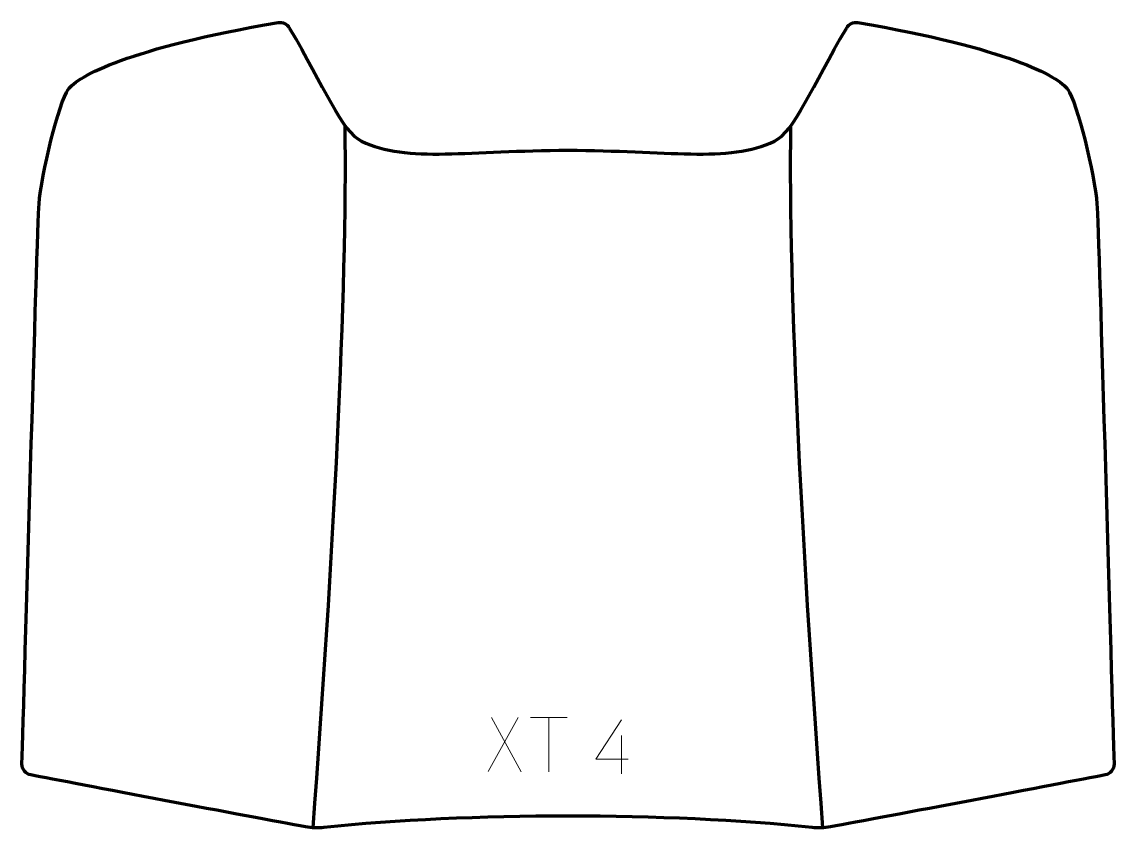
# Model space of a CAD drawing. Header units: millimetres. Extents: x -252 to 252, y -186 to 186.
import ezdxf

# ---------------------------------------------------------------- set-up
doc = ezdxf.new("R2010")
doc.units = ezdxf.units.MM
doc.header["$MEASUREMENT"] = 0
doc.layers.add('layer 1', color=7, linetype='Continuous')
doc.layers.add('layer 2', color=7, linetype='Continuous')

msp = doc.modelspace()

# ---------------------------------------------------------------- linework, layer by layer
at = {"layer": 'layer 1', "color": 230, "lineweight": 200}
msp.add_open_spline([(112.4203, -185.3348), (115.2359, -185.6311), (118.0796, -185.5278), (120.8662, -185.0279), (120.8662, -185.0279), (145.2604, -180.6534), (227.9177, -164.8656), (247.4831, -161.124), (247.4831, -161.124), (249.8918, -160.6633), (251.6092, -158.5304), (251.5393, -156.0832), (251.5393, -156.0832), (250.6027, -123.2445), (244.5183, 89.489), (243.6914, 101.8736), (243.6914, 101.8736), (242.7947, 115.2968), (234.4282, 148.7055), (230.2442, 154.6714), (230.2442, 154.6714), (226.1277, 160.5412), (202.0125, 173.9267), (133.5193, 185.4308), (133.5193, 185.4308), (131.4792, 185.7733), (129.4334, 184.8265), (128.3832, 183.0477), (128.3832, 183.0477), (112.179, 155.6062), (104.3791, 135.2068), (95.1762, 130.8081), (95.1762, 130.8081), (73.9601, 120.6661), (45.0334, 126.6319), (0, 126.6319), (0, 126.6319), (-45.0338, 126.6319), (-73.9602, 120.6661), (-95.1766, 130.8081), (-95.1766, 130.8081), (-104.3792, 135.2068), (-112.1794, 155.6062), (-128.3832, 183.0477), (-128.3832, 183.0477), (-129.4338, 184.8265), (-131.4795, 185.7733), (-133.5193, 185.4308), (-133.5193, 185.4308), (-202.0125, 173.9267), (-226.1284, 160.5412), (-230.2446, 154.6714), (-230.2446, 154.6714), (-234.4282, 148.7055), (-242.795, 115.2968), (-243.6918, 101.8736), (-243.6918, 101.8736), (-244.5187, 89.489), (-250.6031, -123.2445), (-251.5393, -156.0832), (-251.5393, -156.0832), (-251.6092, -158.5304), (-249.8919, -160.6633), (-247.4835, -161.124), (-247.4835, -161.124), (-227.9177, -164.8656), (-145.2608, -180.6534), (-120.8666, -185.0279), (-120.8666, -185.0279), (-118.08, -185.5278), (-115.2362, -185.6311), (-112.4204, -185.3348), (-112.4204, -185.3348), (-45.9147, -178.3297), (45.9143, -178.3297), (112.4203, -185.3348)], degree=3, knots=[0, 0, 0, 0, 0.05, 0.05, 0.05, 0.05, 0.1, 0.1, 0.1, 0.1, 0.15, 0.15, 0.15, 0.15, 0.2, 0.2, 0.2, 0.2, 0.25, 0.25, 0.25, 0.25, 0.3, 0.3, 0.3, 0.3, 0.35, 0.35, 0.35, 0.35, 0.4, 0.4, 0.4, 0.4, 0.45, 0.45, 0.45, 0.45, 0.5, 0.5, 0.5, 0.5, 0.55, 0.55, 0.55, 0.55, 0.6, 0.6, 0.6, 0.6, 0.65, 0.65, 0.65, 0.65, 0.7, 0.7, 0.7, 0.7, 0.75, 0.75, 0.75, 0.75, 0.8, 0.8, 0.8, 0.8, 0.85, 0.85, 0.85, 0.85, 0.9, 0.9, 0.9, 0.9, 1, 1, 1, 1], dxfattribs=at)
at = {"layer": 'layer 1', "color": 250, "lineweight": 9}
for points in [[(-22.9794, -134.6994), (-22.9794, -134.6994), (-36.72, -159.5952), (-36.72, -159.5952)], [(-35.2654, -134.6994), (-35.2654, -134.6994), (-21.5248, -159.6529), (-21.5248, -159.6529)], [(-17.3433, -134.694), (-17.3433, -134.694), (-0.3561, -134.694), (-0.3561, -134.694)], [(-8.8495, -159.624), (-8.8495, -159.624), (-8.8495, -134.6705), (-8.8495, -134.6705)], [(24.6991, -143.0178), (24.6991, -143.0178), (24.6991, -160.6825), (24.6991, -160.6825)]]:
    msp.add_open_spline(points, degree=3, dxfattribs=at)
msp.add_open_spline([(27.6432, -153.7789), (27.6432, -153.7789), (12.8215, -153.7789), (12.8215, -153.7789), (12.8215, -153.7789), (12.8215, -153.7789), (24.6991, -135.7084), (24.6991, -135.7084)], degree=3, knots=[0, 0, 0, 0, 0.33333333, 0.33333333, 0.33333333, 0.33333333, 1, 1, 1, 1], dxfattribs=at)
at = {"layer": 'layer 2', "color": 142, "lineweight": 200}
for points in [[(-117.431, -185.4409), (-108.3057, -64.0593), (-101.526, 62.353), (-102.6796, 137.9166)], [(117.4309, -185.4409), (108.3056, -64.0593), (101.5259, 62.353), (102.6795, 137.9166)]]:
    msp.add_open_spline(points, degree=3, dxfattribs=at)

doc.saveas('drawing.dxf')
